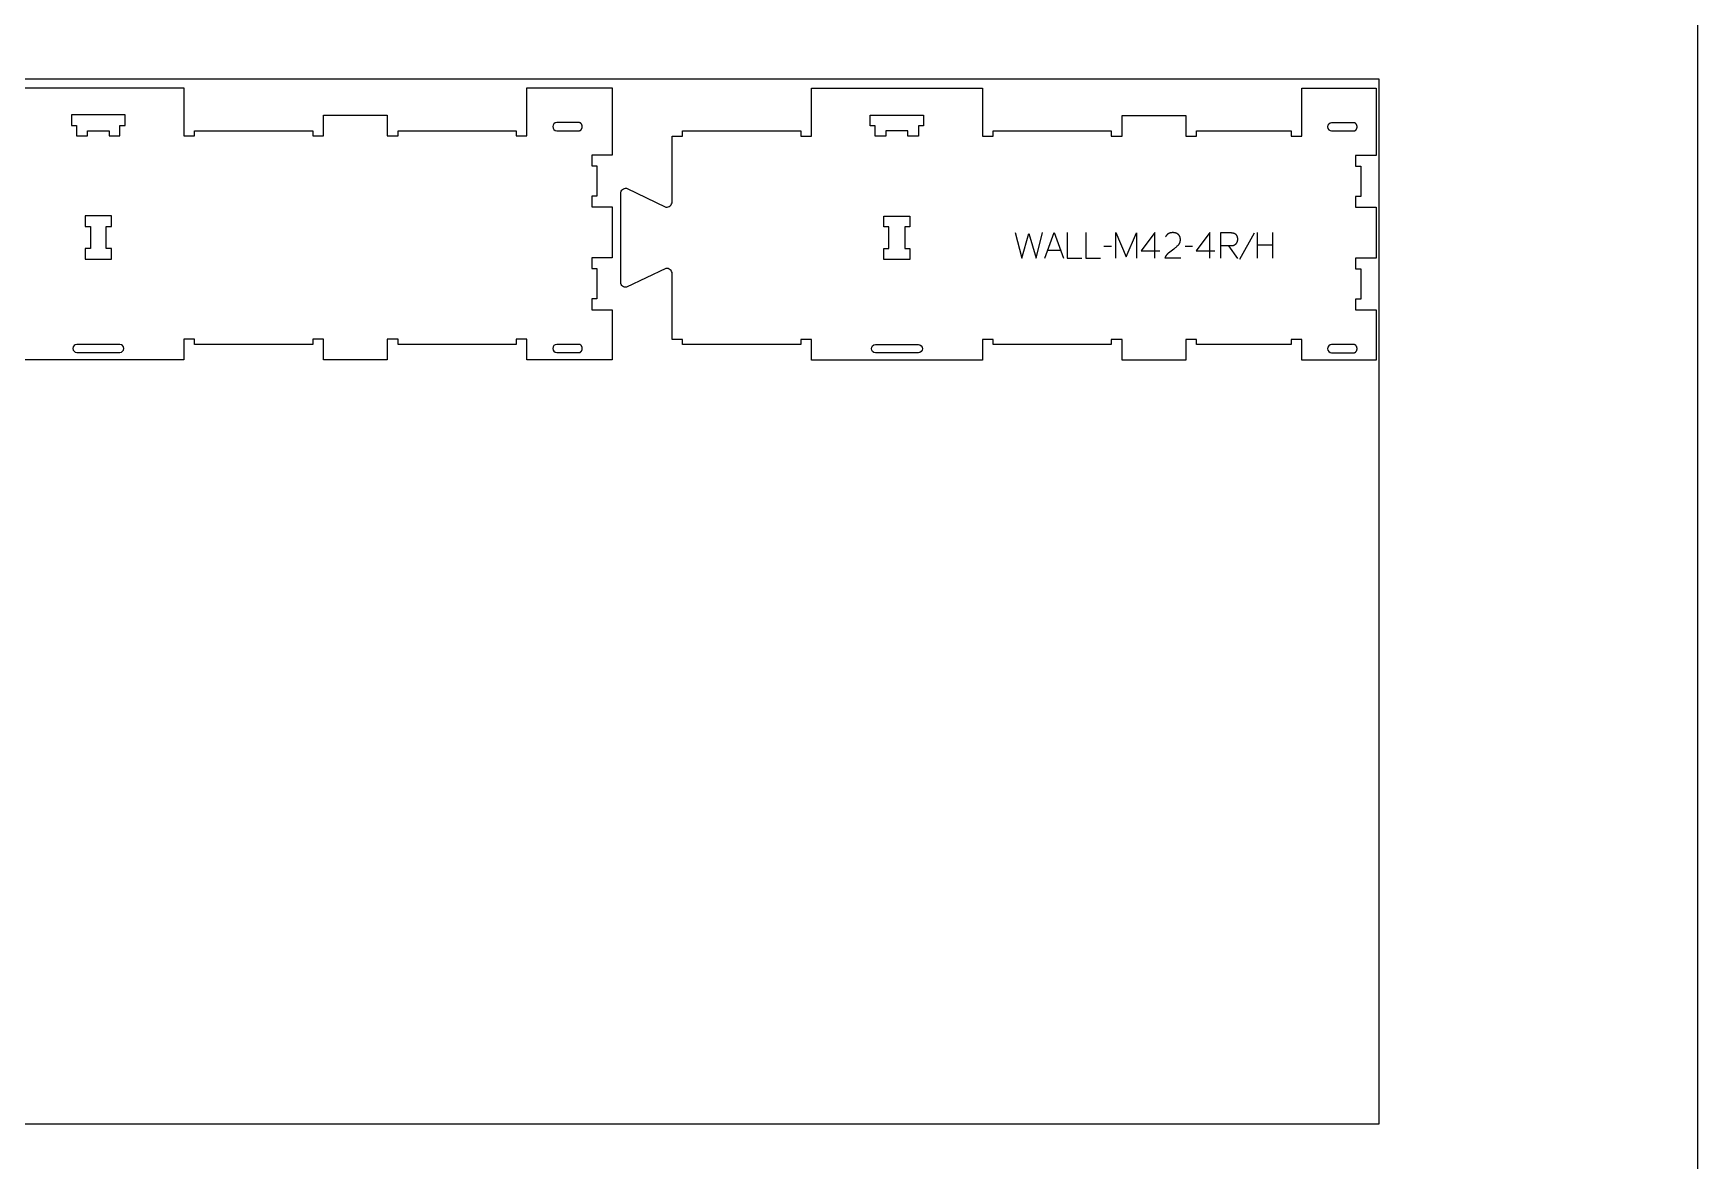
# Model space of a CAD drawing. Extents: x -10701 to -7518, y -43691 to -36097.
# Drawn here: x -9460 to -7518, y -42024 to -40708 of the extents above; entities that cross this region are included whole.
import ezdxf

# ---------------------------------------------------------------- set-up
doc = ezdxf.new("R2010")
doc.units = 0
for name, color, linetype in [('0_SHEET_SPRUCEPLY_2440X122', 1, 'CONTINUOUS'), ('1_ANYTOOL_1MMDEEP_LABELS_S', 2, 'CONTINUOUS'), ('3_ANYTOOL_CUTTHROUGH_INSID', 4, 'CONTINUOUS'), ('4_ANYTOOL_CUTTHROUGH_OUTSI', 5, 'CONTINUOUS'), ('DONOTCUT', 18, 'CONTINUOUS')]:
    doc.layers.add(name, color=color, linetype=linetype)

msp = doc.modelspace()

# ---------------------------------------------------------------- linework, layer by layer
at = {"layer": '0_SHEET_SPRUCEPLY_2440X122'}
msp.add_lwpolyline([(-10329.7, -40761.2), (-10329.7, -41981.2), (-7889.7, -41981.2), (-7889.7, -40761.2)], close=True, dxfattribs=at)
at = {"layer": '1_ANYTOOL_1MMDEEP_LABELS_S'}
for points in [[(-8314.6, -40940.5), (-8306.9, -40970.5), (-8298.5, -40941.4), (-8290, -40970.5), (-8282.5, -40940.5)], [(-8279.9, -40970.5), (-8269, -40940.5), (-8258, -40970.5)], [(-8253.7, -40940.5), (-8253.7, -40970.5), (-8236.6, -40970.5)], [(-8231.9, -40940.5), (-8231.9, -40970.5), (-8214.8, -40970.5)], [(-8197, -40970.5), (-8197, -40940.5), (-8185, -40968.9), (-8173, -40940.7), (-8173, -40970.5)], [(-8151.4, -40970.5), (-8151.4, -40940.5), (-8167.4, -40961.9)], [(-8121.2, -40970.5), (-8139.5, -40970.4), (-8139.4, -40970), (-8139.3, -40969.8), (-8139.2, -40969.5), (-8139.1, -40969.3), (-8139, -40969.1), (-8138.9, -40968.9), (-8138.8, -40968.7), (-8138.7, -40968.5), (-8138.6, -40968.3), (-8138.5, -40968), (-8138.4, -40967.8), (-8138.3, -40967.6), (-8138.2, -40967.4), (-8138.1, -40967.2), (-8137.9, -40967.1), (-8137.8, -40966.9), (-8137.7, -40966.7), (-8137.5, -40966.5), (-8137.4, -40966.3), (-8137.3, -40966.1), (-8137.1, -40965.9), (-8137, -40965.8), (-8136.8, -40965.6), (-8136.6, -40965.4), (-8136.5, -40965.3), (-8136.3, -40965.1), (-8136.2, -40964.9), (-8136, -40964.8), (-8135.8, -40964.6), (-8135.4, -40964.3), (-8134, -40963.1), (-8132.5, -40961.9), (-8131, -40960.7), (-8129.4, -40959.6), (-8128.7, -40959), (-8128, -40958.5), (-8127.3, -40957.9), (-8126.6, -40957.3), (-8125.9, -40956.7), (-8125.3, -40956.1), (-8124.6, -40955.5), (-8124, -40954.9), (-8123.9, -40954.7), (-8123.7, -40954.6), (-8123.6, -40954.4), (-8123.5, -40954.2), (-8123.3, -40954.1), (-8123.2, -40953.9), (-8123.1, -40953.7), (-8123, -40953.6), (-8122.9, -40953.4), (-8122.8, -40953.2), (-8122.7, -40953), (-8122.6, -40952.9), (-8122.5, -40952.7), (-8122.4, -40952.5), (-8122.3, -40952.3), (-8122.3, -40952.1), (-8122.2, -40951.9), (-8122.1, -40951.7), (-8122.1, -40951.5), (-8122, -40951.3), (-8121.9, -40951.1), (-8121.9, -40950.9), (-8121.9, -40950.7), (-8121.8, -40950.5), (-8121.8, -40950.3), (-8121.8, -40950.1), (-8121.7, -40949.9), (-8121.7, -40949.6), (-8121.7, -40949.4), (-8121.7, -40949.2), (-8121.7, -40949), (-8121.7, -40948.8), (-8121.7, -40948.5), (-8121.7, -40948.3), (-8121.7, -40948), (-8121.7, -40947.8), (-8121.7, -40947.5), (-8121.8, -40947.3), (-8121.8, -40947.1), (-8121.8, -40946.9), (-8121.9, -40946.6), (-8121.9, -40946.4), (-8122, -40946.2), (-8122, -40946), (-8122.1, -40945.8), (-8122.2, -40945.6), (-8122.2, -40945.4), (-8122.3, -40945.2), (-8122.4, -40945), (-8122.5, -40944.8), (-8122.6, -40944.6), (-8122.7, -40944.5), (-8122.8, -40944.3), (-8122.9, -40944.1), (-8123, -40944), (-8123.1, -40943.8), (-8123.2, -40943.6), (-8123.3, -40943.5), (-8123.5, -40943.3), (-8123.6, -40943.2), (-8123.7, -40943), (-8123.9, -40942.9), (-8124, -40942.8), (-8124.2, -40942.6), (-8124.4, -40942.5), (-8124.5, -40942.4), (-8124.7, -40942.2), (-8124.9, -40942.1), (-8125, -40942), (-8125.2, -40941.9), (-8125.4, -40941.8), (-8125.5, -40941.7), (-8125.7, -40941.6), (-8125.9, -40941.5), (-8126.1, -40941.4), (-8126.3, -40941.3), (-8126.5, -40941.3), (-8126.7, -40941.2), (-8126.9, -40941.1), (-8127.1, -40941), (-8127.3, -40941), (-8127.5, -40940.9), (-8127.7, -40940.9), (-8127.9, -40940.8), (-8128.1, -40940.8), (-8128.3, -40940.7), (-8128.5, -40940.7), (-8128.7, -40940.7), (-8129, -40940.6), (-8129.2, -40940.6), (-8129.4, -40940.6), (-8129.6, -40940.6), (-8129.9, -40940.5), (-8130.1, -40940.5), (-8130.6, -40940.5), (-8131, -40940.5), (-8131.3, -40940.5), (-8131.7, -40940.6), (-8132, -40940.6), (-8132.4, -40940.6), (-8132.7, -40940.7), (-8133, -40940.8), (-8133.3, -40940.8), (-8133.6, -40940.9), (-8133.8, -40941), (-8134, -40941), (-8134.1, -40941.1), (-8134.3, -40941.1), (-8134.4, -40941.2), (-8134.6, -40941.2), (-8134.7, -40941.3), (-8134.8, -40941.4), (-8135, -40941.4), (-8135.1, -40941.5), (-8135.3, -40941.6), (-8135.4, -40941.6), (-8135.5, -40941.7), (-8135.7, -40941.8), (-8135.8, -40941.9), (-8135.9, -40942), (-8136.1, -40942), (-8136.2, -40942.1), (-8136.3, -40942.2), (-8136.4, -40942.3), (-8136.6, -40942.4), (-8136.7, -40942.5), (-8136.8, -40942.6), (-8136.9, -40942.7), (-8137, -40942.8), (-8137.1, -40942.9), (-8137.2, -40943), (-8137.4, -40943.2), (-8137.5, -40943.3), (-8137.6, -40943.4), (-8137.7, -40943.5), (-8137.8, -40943.6), (-8138, -40943.9), (-8138.2, -40944.2), (-8138.4, -40944.4), (-8138.6, -40944.7), (-8138.7, -40945), (-8138.9, -40945.3), (-8139.1, -40945.6)], [(-8087.2, -40970.5), (-8087.2, -40940.5), (-8103.2, -40961.9)], [(-8074.4, -40970.5), (-8074.4, -40940.5), (-8063.1, -40940.5), (-8062.6, -40940.5), (-8062.1, -40940.6), (-8061.9, -40940.6), (-8061.7, -40940.6), (-8061.4, -40940.6), (-8061.2, -40940.6), (-8061, -40940.7), (-8060.8, -40940.7), (-8060.6, -40940.8), (-8060.4, -40940.8), (-8060.2, -40940.8), (-8060, -40940.9), (-8059.8, -40941), (-8059.6, -40941), (-8059.4, -40941.1), (-8059.2, -40941.1), (-8059.1, -40941.2), (-8058.9, -40941.3), (-8058.7, -40941.4), (-8058.5, -40941.4), (-8058.4, -40941.5), (-8058.2, -40941.6), (-8058.1, -40941.7), (-8057.9, -40941.8), (-8057.8, -40941.9), (-8057.6, -40942), (-8057.5, -40942.1), (-8057.4, -40942.2), (-8057.2, -40942.4), (-8057.1, -40942.5), (-8057, -40942.6), (-8056.9, -40942.7), (-8056.8, -40942.9), (-8056.6, -40943), (-8056.5, -40943.1), (-8056.4, -40943.3), (-8056.3, -40943.4), (-8056.2, -40943.6), (-8056.1, -40943.7), (-8056.1, -40943.9), (-8056, -40944.1), (-8055.9, -40944.2), (-8055.8, -40944.4), (-8055.7, -40944.6), (-8055.7, -40944.8), (-8055.6, -40944.9), (-8055.6, -40945.1), (-8055.5, -40945.3), (-8055.4, -40945.5), (-8055.4, -40945.7), (-8055.3, -40945.9), (-8055.3, -40946.1), (-8055.3, -40946.3), (-8055.2, -40946.5), (-8055.2, -40946.7), (-8055.2, -40947), (-8055.2, -40947.2), (-8055.1, -40947.4), (-8055.1, -40947.9), (-8055.1, -40948.4), (-8055.1, -40948.5), (-8055.1, -40948.7), (-8055.1, -40948.9), (-8055.1, -40949.1), (-8055.2, -40949.2), (-8055.2, -40949.4), (-8055.2, -40949.6), (-8055.2, -40949.7), (-8055.3, -40949.9), (-8055.3, -40950.1), (-8055.3, -40950.3), (-8055.4, -40950.4), (-8055.4, -40950.6), (-8055.5, -40950.7), (-8055.5, -40950.9), (-8055.6, -40951.1), (-8055.6, -40951.2), (-8055.7, -40951.4), (-8055.7, -40951.6), (-8055.8, -40951.7), (-8055.9, -40951.9), (-8056, -40952), (-8056, -40952.2), (-8056.1, -40952.3), (-8056.2, -40952.5), (-8056.3, -40952.6), (-8056.4, -40952.8), (-8056.5, -40953), (-8056.6, -40953.1), (-8056.7, -40953.3), (-8056.8, -40953.4), (-8056.9, -40953.6), (-8057, -40953.7), (-8057.1, -40953.8), (-8057.2, -40954), (-8057.4, -40954.1), (-8057.5, -40954.2), (-8057.6, -40954.4), (-8057.7, -40954.5), (-8057.9, -40954.6), (-8058, -40954.7), (-8058.1, -40954.8), (-8058.3, -40954.9), (-8058.4, -40955), (-8058.5, -40955.1), (-8058.7, -40955.2), (-8058.8, -40955.3), (-8059, -40955.3), (-8059.1, -40955.4), (-8059.3, -40955.5), (-8059.4, -40955.5), (-8059.6, -40955.6), (-8059.8, -40955.7), (-8059.9, -40955.7), (-8060.1, -40955.8), (-8060.2, -40955.8), (-8060.4, -40955.8), (-8060.6, -40955.9), (-8060.8, -40955.9), (-8060.9, -40955.9), (-8061.1, -40956), (-8061.3, -40956), (-8061.5, -40956), (-8063.4, -40956.1), (-8065.4, -40956.1), (-8074.4, -40956.1)], [(-8035.5, -40941), (-8052.7, -40971.8)], [(-8032, -40940.5), (-8032, -40970.5)], [(-8013.7, -40970.5), (-8013.7, -40940.5)], [(-8276.4, -40961), (-8261.5, -40961)], [(-8202.1, -40956.6), (-8210.9, -40956.7)], [(-8167.4, -40961.9), (-8145.6, -40961.9)], [(-8107.5, -40956.6), (-8116.3, -40956.7)], [(-8103.2, -40961.9), (-8081.4, -40961.9)], [(-8065.4, -40956.1), (-8055, -40970.6)], [(-8013.7, -40955.2), (-8032, -40955.2)]]:
    msp.add_lwpolyline(points, dxfattribs=at)
at = {"layer": '3_ANYTOOL_CUTTHROUGH_INSID', "color": 4}
for points in [[(-9371.7, -40821.5), (-9371.7, -40827.5), (-9359.2, -40827.5), (-9359.2, -40815.5), (-9353.2, -40815.5), (-9353.2, -40803), (-9415.7, -40803), (-9415.7, -40815.5), (-9409.7, -40815.5), (-9409.7, -40827.5), (-9397.2, -40827.5), (-9397.2, -40821.5)], [(-8465.3, -40821.8), (-8465.3, -40827.8), (-8477.8, -40827.8), (-8477.8, -40815.8), (-8483.8, -40815.8), (-8483.8, -40803.3), (-8421.3, -40803.3), (-8421.3, -40815.8), (-8427.3, -40815.8), (-8427.3, -40827.8), (-8439.8, -40827.8), (-8439.8, -40821.8)], [(-9393.7, -40933.5), (-9393.7, -40959), (-9399.7, -40959), (-9399.7, -40971.5), (-9369.2, -40971.5), (-9369.2, -40959), (-9375.2, -40959), (-9375.2, -40933.5), (-9369.2, -40933.5), (-9369.2, -40921), (-9399.7, -40921), (-9399.7, -40933.5)], [(-8443.3, -40933.7), (-8443.3, -40959.2), (-8437.3, -40959.2), (-8437.3, -40971.7), (-8467.8, -40971.7), (-8467.8, -40959.2), (-8461.8, -40959.2), (-8461.8, -40933.7), (-8467.8, -40933.7), (-8467.8, -40921.2), (-8437.3, -40921.2), (-8437.3, -40933.7)]]:
    msp.add_lwpolyline(points, close=True, dxfattribs=at)
for points in [[(-8849.4, -40812, 1), (-8849.4, -40821.5), (-8823.7, -40821.5), (-8823.6, -40821.5), (-8823.5, -40821.5), (-8823.4, -40821.5), (-8823.3, -40821.5), (-8823.2, -40821.5), (-8823.1, -40821.5), (-8823, -40821.5), (-8822.9, -40821.4), (-8822.8, -40821.4), (-8822.7, -40821.4), (-8822.6, -40821.4), (-8822.5, -40821.3), (-8822.4, -40821.3), (-8822.3, -40821.3), (-8822.2, -40821.2), (-8822.1, -40821.2), (-8822, -40821.1), (-8821.9, -40821.1), (-8821.8, -40821), (-8821.8, -40821), (-8821.7, -40820.9), (-8821.6, -40820.8), (-8821.5, -40820.8), (-8821.4, -40820.7), (-8821.3, -40820.6), (-8821.2, -40820.6), (-8821.2, -40820.5), (-8821.1, -40820.4), (-8821, -40820.3), (-8820.9, -40820.3), (-8820.8, -40820.2), (-8820.8, -40820.1), (-8820.7, -40820), (-8820.6, -40819.9), (-8820.6, -40819.8), (-8820.5, -40819.7), (-8820.4, -40819.6), (-8820.4, -40819.5), (-8820.3, -40819.4), (-8820.3, -40819.3), (-8820.2, -40819.2), (-8820.2, -40819.1), (-8820.1, -40819), (-8820.1, -40818.9), (-8820, -40818.8), (-8820, -40818.7), (-8820, -40818.6), (-8819.9, -40818.5), (-8819.9, -40818.4), (-8819.9, -40818.3), (-8819.8, -40818.2), (-8819.8, -40818.1), (-8819.8, -40818), (-8819.8, -40817.8), (-8819.7, -40817.7), (-8819.7, -40817.6), (-8819.7, -40817.5), (-8819.7, -40817.4), (-8819.7, -40817.3), (-8819.7, -40817.2), (-8819.7, -40817.1), (-8819.7, -40817), (-8819.7, -40816.9), (-8819.7, -40816.8), (-8819.7, -40816.7), (-8819.7, -40816.6), (-8819.7, -40816.5), (-8819.7, -40816.4), (-8819.7, -40816.2), (-8819.7, -40816.1), (-8819.7, -40816), (-8819.7, -40815.9), (-8819.7, -40815.8), (-8819.8, -40815.7), (-8819.8, -40815.6), (-8819.8, -40815.5), (-8819.8, -40815.4), (-8819.9, -40815.3), (-8819.9, -40815.2), (-8819.9, -40815.1), (-8820, -40815), (-8820, -40814.8), (-8820, -40814.7), (-8820.1, -40814.6), (-8820.1, -40814.5), (-8820.2, -40814.4), (-8820.2, -40814.3), (-8820.3, -40814.2), (-8820.3, -40814.1), (-8820.4, -40814), (-8820.4, -40813.9), (-8820.5, -40813.8), (-8820.6, -40813.7), (-8820.6, -40813.6), (-8820.7, -40813.6), (-8820.8, -40813.5), (-8820.8, -40813.4), (-8820.9, -40813.3), (-8821, -40813.2), (-8821.1, -40813.1), (-8821.2, -40813.1), (-8821.2, -40813), (-8821.3, -40812.9), (-8821.4, -40812.8), (-8821.5, -40812.8), (-8821.6, -40812.7), (-8821.7, -40812.6), (-8821.8, -40812.6), (-8821.8, -40812.5), (-8821.9, -40812.5), (-8822, -40812.4), (-8822.1, -40812.4), (-8822.2, -40812.3), (-8822.3, -40812.3), (-8822.4, -40812.3), (-8822.5, -40812.2), (-8822.6, -40812.2), (-8822.7, -40812.2), (-8822.8, -40812.1), (-8822.9, -40812.1), (-8823, -40812.1), (-8823.1, -40812.1), (-8823.2, -40812.1), (-8823.3, -40812.1), (-8823.4, -40812), (-8823.5, -40812), (-8823.6, -40812), (-8823.7, -40812)], [(-7945.2, -40812.3, 1), (-7945.2, -40821.8), (-7919.5, -40821.8), (-7919.4, -40821.8), (-7919.3, -40821.7), (-7919.2, -40821.7), (-7919.1, -40821.7), (-7919, -40821.7), (-7918.9, -40821.7), (-7918.8, -40821.7), (-7918.7, -40821.7), (-7918.6, -40821.6), (-7918.5, -40821.6), (-7918.4, -40821.6), (-7918.3, -40821.6), (-7918.2, -40821.5), (-7918.1, -40821.5), (-7918, -40821.4), (-7917.9, -40821.4), (-7917.8, -40821.4), (-7917.7, -40821.3), (-7917.6, -40821.2), (-7917.5, -40821.2), (-7917.5, -40821.1), (-7917.4, -40821.1), (-7917.3, -40821), (-7917.2, -40820.9), (-7917.1, -40820.9), (-7917, -40820.8), (-7916.9, -40820.7), (-7916.9, -40820.6), (-7916.8, -40820.6), (-7916.7, -40820.5), (-7916.6, -40820.4), (-7916.6, -40820.3), (-7916.5, -40820.2), (-7916.4, -40820.1), (-7916.4, -40820), (-7916.3, -40820), (-7916.2, -40819.9), (-7916.2, -40819.8), (-7916.1, -40819.7), (-7916.1, -40819.6), (-7916, -40819.5), (-7916, -40819.4), (-7915.9, -40819.3), (-7915.9, -40819.1), (-7915.8, -40819), (-7915.8, -40818.9), (-7915.8, -40818.8), (-7915.7, -40818.7), (-7915.7, -40818.6), (-7915.7, -40818.5), (-7915.6, -40818.4), (-7915.6, -40818.3), (-7915.6, -40818.2), (-7915.6, -40818.1), (-7915.5, -40818), (-7915.5, -40817.9), (-7915.5, -40817.7), (-7915.5, -40817.6), (-7915.5, -40817.5), (-7915.5, -40817.4), (-7915.5, -40817.3), (-7915.5, -40817.2), (-7915.5, -40817.1), (-7915.5, -40817), (-7915.5, -40816.9), (-7915.5, -40816.8), (-7915.5, -40816.7), (-7915.5, -40816.6), (-7915.5, -40816.5), (-7915.5, -40816.4), (-7915.5, -40816.3), (-7915.5, -40816.2), (-7915.5, -40816), (-7915.6, -40815.9), (-7915.6, -40815.8), (-7915.6, -40815.7), (-7915.6, -40815.6), (-7915.7, -40815.5), (-7915.7, -40815.4), (-7915.7, -40815.3), (-7915.8, -40815.2), (-7915.8, -40815.1), (-7915.8, -40815), (-7915.9, -40814.9), (-7915.9, -40814.8), (-7916, -40814.6), (-7916, -40814.5), (-7916.1, -40814.4), (-7916.1, -40814.3), (-7916.2, -40814.2), (-7916.2, -40814.1), (-7916.3, -40814.1), (-7916.4, -40814), (-7916.4, -40813.9), (-7916.5, -40813.8), (-7916.6, -40813.7), (-7916.6, -40813.6), (-7916.7, -40813.5), (-7916.8, -40813.4), (-7916.9, -40813.4), (-7916.9, -40813.3), (-7917, -40813.2), (-7917.1, -40813.1), (-7917.2, -40813.1), (-7917.3, -40813), (-7917.4, -40812.9), (-7917.5, -40812.9), (-7917.5, -40812.8), (-7917.6, -40812.8), (-7917.7, -40812.7), (-7917.8, -40812.7), (-7917.9, -40812.6), (-7918, -40812.6), (-7918.1, -40812.5), (-7918.2, -40812.5), (-7918.3, -40812.4), (-7918.4, -40812.4), (-7918.5, -40812.4), (-7918.6, -40812.4), (-7918.7, -40812.3), (-7918.8, -40812.3), (-7918.9, -40812.3), (-7919, -40812.3), (-7919.1, -40812.3), (-7919.2, -40812.3), (-7919.3, -40812.3), (-7919.4, -40812.3), (-7919.5, -40812.3)], [(-9409.4, -41080.5), (-9359.4, -41080.5, 1), (-9359.4, -41071), (-9409.4, -41071, 1)], [(-8849.4, -41080.5), (-8823.7, -41080.5), (-8823.6, -41080.5), (-8823.5, -41080.5), (-8823.4, -41080.5), (-8823.3, -41080.5), (-8823.2, -41080.5), (-8823.1, -41080.5), (-8823, -41080.5), (-8822.9, -41080.4), (-8822.8, -41080.4), (-8822.7, -41080.4), (-8822.6, -41080.4), (-8822.5, -41080.3), (-8822.4, -41080.3), (-8822.3, -41080.3), (-8822.2, -41080.2), (-8822.1, -41080.2), (-8822, -41080.1), (-8821.9, -41080.1), (-8821.8, -41080), (-8821.8, -41080), (-8821.7, -41079.9), (-8821.6, -41079.8), (-8821.5, -41079.8), (-8821.4, -41079.7), (-8821.3, -41079.6), (-8821.2, -41079.6), (-8821.2, -41079.5), (-8821.1, -41079.4), (-8821, -41079.3), (-8820.9, -41079.3), (-8820.8, -41079.2), (-8820.8, -41079.1), (-8820.7, -41079), (-8820.6, -41078.9), (-8820.6, -41078.8), (-8820.5, -41078.7), (-8820.4, -41078.6), (-8820.4, -41078.5), (-8820.3, -41078.4), (-8820.3, -41078.3), (-8820.2, -41078.2), (-8820.2, -41078.1), (-8820.1, -41078), (-8820.1, -41077.9), (-8820, -41077.8), (-8820, -41077.7), (-8820, -41077.6), (-8819.9, -41077.5), (-8819.9, -41077.4), (-8819.9, -41077.3), (-8819.8, -41077.2), (-8819.8, -41077.1), (-8819.8, -41077), (-8819.8, -41076.8), (-8819.7, -41076.7), (-8819.7, -41076.6), (-8819.7, -41076.5), (-8819.7, -41076.4), (-8819.7, -41076.3), (-8819.7, -41076.2), (-8819.7, -41076.1), (-8819.7, -41076), (-8819.7, -41075.9), (-8819.7, -41075.8), (-8819.7, -41075.7), (-8819.7, -41075.6), (-8819.7, -41075.5), (-8819.7, -41075.4), (-8819.7, -41075.2), (-8819.7, -41075.1), (-8819.7, -41075), (-8819.7, -41074.9), (-8819.7, -41074.8), (-8819.8, -41074.7), (-8819.8, -41074.6), (-8819.8, -41074.5), (-8819.8, -41074.4), (-8819.9, -41074.3), (-8819.9, -41074.2), (-8819.9, -41074.1), (-8820, -41074), (-8820, -41073.8), (-8820, -41073.7), (-8820.1, -41073.6), (-8820.1, -41073.5), (-8820.2, -41073.4), (-8820.2, -41073.3), (-8820.3, -41073.2), (-8820.3, -41073.1), (-8820.4, -41073), (-8820.4, -41072.9), (-8820.5, -41072.8), (-8820.6, -41072.7), (-8820.6, -41072.6), (-8820.7, -41072.6), (-8820.8, -41072.5), (-8820.8, -41072.4), (-8820.9, -41072.3), (-8821, -41072.2), (-8821.1, -41072.1), (-8821.2, -41072.1), (-8821.2, -41072), (-8821.3, -41071.9), (-8821.4, -41071.8), (-8821.5, -41071.8), (-8821.6, -41071.7), (-8821.7, -41071.6), (-8821.8, -41071.6), (-8821.8, -41071.5), (-8821.9, -41071.5), (-8822, -41071.4), (-8822.1, -41071.4), (-8822.2, -41071.3), (-8822.3, -41071.3), (-8822.4, -41071.3), (-8822.5, -41071.2), (-8822.6, -41071.2), (-8822.7, -41071.2), (-8822.8, -41071.1), (-8822.9, -41071.1), (-8823, -41071.1), (-8823.1, -41071.1), (-8823.2, -41071.1), (-8823.3, -41071.1), (-8823.4, -41071), (-8823.5, -41071), (-8823.6, -41071), (-8823.7, -41071), (-8849.4, -41071, 1)], [(-8427.5, -41080.8), (-8477.5, -41080.8, -1), (-8477.5, -41071.3), (-8427.5, -41071.3, -1)], [(-7945.2, -41080.8), (-7919.5, -41080.8), (-7919.4, -41080.8), (-7919.3, -41080.7), (-7919.2, -41080.7), (-7919.1, -41080.7), (-7919, -41080.7), (-7918.9, -41080.7), (-7918.8, -41080.7), (-7918.7, -41080.7), (-7918.6, -41080.6), (-7918.5, -41080.6), (-7918.4, -41080.6), (-7918.3, -41080.6), (-7918.2, -41080.5), (-7918.1, -41080.5), (-7918, -41080.4), (-7917.9, -41080.4), (-7917.8, -41080.4), (-7917.7, -41080.3), (-7917.6, -41080.2), (-7917.5, -41080.2), (-7917.5, -41080.1), (-7917.4, -41080.1), (-7917.3, -41080), (-7917.2, -41079.9), (-7917.1, -41079.9), (-7917, -41079.8), (-7916.9, -41079.7), (-7916.9, -41079.6), (-7916.8, -41079.6), (-7916.7, -41079.5), (-7916.6, -41079.4), (-7916.6, -41079.3), (-7916.5, -41079.2), (-7916.4, -41079.1), (-7916.4, -41079), (-7916.3, -41079), (-7916.2, -41078.9), (-7916.2, -41078.8), (-7916.1, -41078.7), (-7916.1, -41078.6), (-7916, -41078.5), (-7916, -41078.4), (-7915.9, -41078.3), (-7915.9, -41078.1), (-7915.8, -41078), (-7915.8, -41077.9), (-7915.8, -41077.8), (-7915.7, -41077.7), (-7915.7, -41077.6), (-7915.7, -41077.5), (-7915.6, -41077.4), (-7915.6, -41077.3), (-7915.6, -41077.2), (-7915.6, -41077.1), (-7915.5, -41077), (-7915.5, -41076.9), (-7915.5, -41076.7), (-7915.5, -41076.6), (-7915.5, -41076.5), (-7915.5, -41076.4), (-7915.5, -41076.3), (-7915.5, -41076.2), (-7915.5, -41076.1), (-7915.5, -41076), (-7915.5, -41075.9), (-7915.5, -41075.8), (-7915.5, -41075.7), (-7915.5, -41075.6), (-7915.5, -41075.5), (-7915.5, -41075.4), (-7915.5, -41075.3), (-7915.5, -41075.2), (-7915.5, -41075), (-7915.6, -41074.9), (-7915.6, -41074.8), (-7915.6, -41074.7), (-7915.6, -41074.6), (-7915.7, -41074.5), (-7915.7, -41074.4), (-7915.7, -41074.3), (-7915.8, -41074.2), (-7915.8, -41074.1), (-7915.8, -41074), (-7915.9, -41073.9), (-7915.9, -41073.8), (-7916, -41073.6), (-7916, -41073.5), (-7916.1, -41073.4), (-7916.1, -41073.3), (-7916.2, -41073.2), (-7916.2, -41073.1), (-7916.3, -41073.1), (-7916.4, -41073), (-7916.4, -41072.9), (-7916.5, -41072.8), (-7916.6, -41072.7), (-7916.6, -41072.6), (-7916.7, -41072.5), (-7916.8, -41072.4), (-7916.9, -41072.4), (-7916.9, -41072.3), (-7917, -41072.2), (-7917.1, -41072.1), (-7917.2, -41072.1), (-7917.3, -41072), (-7917.4, -41071.9), (-7917.5, -41071.9), (-7917.5, -41071.8), (-7917.6, -41071.8), (-7917.7, -41071.7), (-7917.8, -41071.7), (-7917.9, -41071.6), (-7918, -41071.6), (-7918.1, -41071.5), (-7918.2, -41071.5), (-7918.3, -41071.4), (-7918.4, -41071.4), (-7918.5, -41071.4), (-7918.6, -41071.4), (-7918.7, -41071.3), (-7918.8, -41071.3), (-7918.9, -41071.3), (-7919, -41071.3), (-7919.1, -41071.3), (-7919.2, -41071.3), (-7919.3, -41071.3), (-7919.4, -41071.3), (-7919.5, -41071.3), (-7945.2, -41071.3, 1)]]:
    msp.add_lwpolyline(points, format="xyb", close=True, dxfattribs=at)
at = {"layer": '4_ANYTOOL_CUTTHROUGH_OUTSI', "color": 5}
msp.add_lwpolyline([(-9484.2, -40771.5), (-9284.7, -40771.5), (-9284.7, -40827.3), (-9284.7, -40827.5), (-9272.2, -40827.5), (-9272.2, -40821.5), (-9134.2, -40821.5), (-9134.2, -40827.5), (-9121.7, -40827.5), (-9121.7, -40803.5), (-9047.2, -40803.5), (-9047.2, -40827.5), (-9034.7, -40827.5), (-9034.7, -40821.5), (-8896.7, -40821.5), (-8896.7, -40827.5), (-8884.2, -40827.5), (-8884.2, -40771.5), (-8784.7, -40771.5), (-8784.7, -40791.3), (-8784.7, -40803.3), (-8784.7, -40850), (-8808.7, -40850), (-8808.7, -40862.5), (-8802.7, -40862.5), (-8802.7, -40898), (-8808.7, -40898), (-8808.7, -40910.5), (-8784.7, -40910.5), (-8784.7, -40970), (-8808.7, -40970), (-8808.7, -40982.5), (-8802.7, -40982.5), (-8802.7, -41018), (-8808.7, -41018), (-8808.7, -41030.5), (-8784.7, -41030.5), (-8784.7, -41089), (-8884.2, -41089), (-8884.2, -41065.3), (-8884.2, -41065), (-8896.7, -41065), (-8896.7, -41071), (-9034.7, -41071), (-9034.7, -41065), (-9047.2, -41065), (-9047.2, -41089), (-9121.7, -41089), (-9121.7, -41065.3), (-9121.7, -41065), (-9134.2, -41065), (-9134.2, -41071), (-9272.2, -41071), (-9272.2, -41065), (-9284.7, -41065), (-9284.7, -41089), (-9484.2, -41089)], dxfattribs=at)
msp.add_lwpolyline([(-7893.3, -41030.8), (-7893.3, -41089.3), (-7980, -41089.3), (-7980, -41065.3), (-7992.5, -41065.3), (-7992.5, -41071.3), (-8002.5, -41071.3), (-8102.8, -41071.3), (-8102.8, -41065.3), (-8115.3, -41065.3), (-8115.3, -41089.3), (-8189.8, -41089.3), (-8189.8, -41065.3), (-8202.3, -41065.3), (-8202.3, -41071.3), (-8340.3, -41071.3), (-8340.3, -41065.3), (-8352.8, -41065.3), (-8352.8, -41065.5), (-8352.8, -41089.3), (-8552.3, -41089.3), (-8552.3, -41065.5), (-8552.3, -41065.3), (-8564.8, -41065.3), (-8564.8, -41071.3), (-8602.5, -41071.3), (-8702.8, -41071.3), (-8702.8, -41065.3), (-8714.8, -41065.3), (-8714.8, -40988.6), (-8714.8, -40988.6, 0.463455), (-8722, -40982.4), (-8722.1, -40982.4), (-8722.1, -40982.4), (-8768.1, -41004.3), (-8768.1, -41004.3, -0.461625), (-8774.8, -40998.6), (-8774.8, -40894.4, -0.461625), (-8768.1, -40888.7), (-8722.1, -40910.6), (-8722, -40910.6), (-8722, -40910.6, 0.463455), (-8714.8, -40904.4), (-8714.8, -40827.8), (-8702.8, -40827.8), (-8702.8, -40821.8), (-8564.8, -40821.8), (-8564.8, -40827.8), (-8552.3, -40827.8), (-8552.3, -40827.5), (-8552.3, -40771.8), (-8352.8, -40771.8), (-8352.8, -40827.5), (-8352.8, -40827.8), (-8340.3, -40827.8), (-8340.3, -40821.8), (-8202.3, -40821.8), (-8202.3, -40827.8), (-8189.8, -40827.8), (-8189.8, -40803.8), (-8115.3, -40803.8), (-8115.3, -40827.8), (-8102.8, -40827.8), (-8102.8, -40821.8), (-8002.5, -40821.8), (-7992.5, -40821.8), (-7992.5, -40827.8), (-7980, -40827.8), (-7980, -40771.8), (-7893.3, -40771.8), (-7893.3, -40850.3), (-7917.3, -40850.3), (-7917.3, -40862.8), (-7911.3, -40862.8), (-7911.3, -40898.3), (-7917.3, -40898.3), (-7917.3, -40910.8), (-7893.3, -40910.8), (-7893.3, -40970.3), (-7917.3, -40970.3), (-7917.3, -40982.8), (-7911.3, -40982.8), (-7911.3, -41018.3), (-7917.3, -41018.3), (-7917.3, -41030.8), (-7893.3, -41030.8)], format="xyb", close=True, dxfattribs=at)
at = {"layer": 'DONOTCUT'}
msp.add_lwpolyline([(-10701.4, -43690.7), (-7518, -43690.7), (-7518, -36097.2), (-10701.4, -36097.2)], close=True, dxfattribs=at)

doc.saveas('drawing.dxf')
